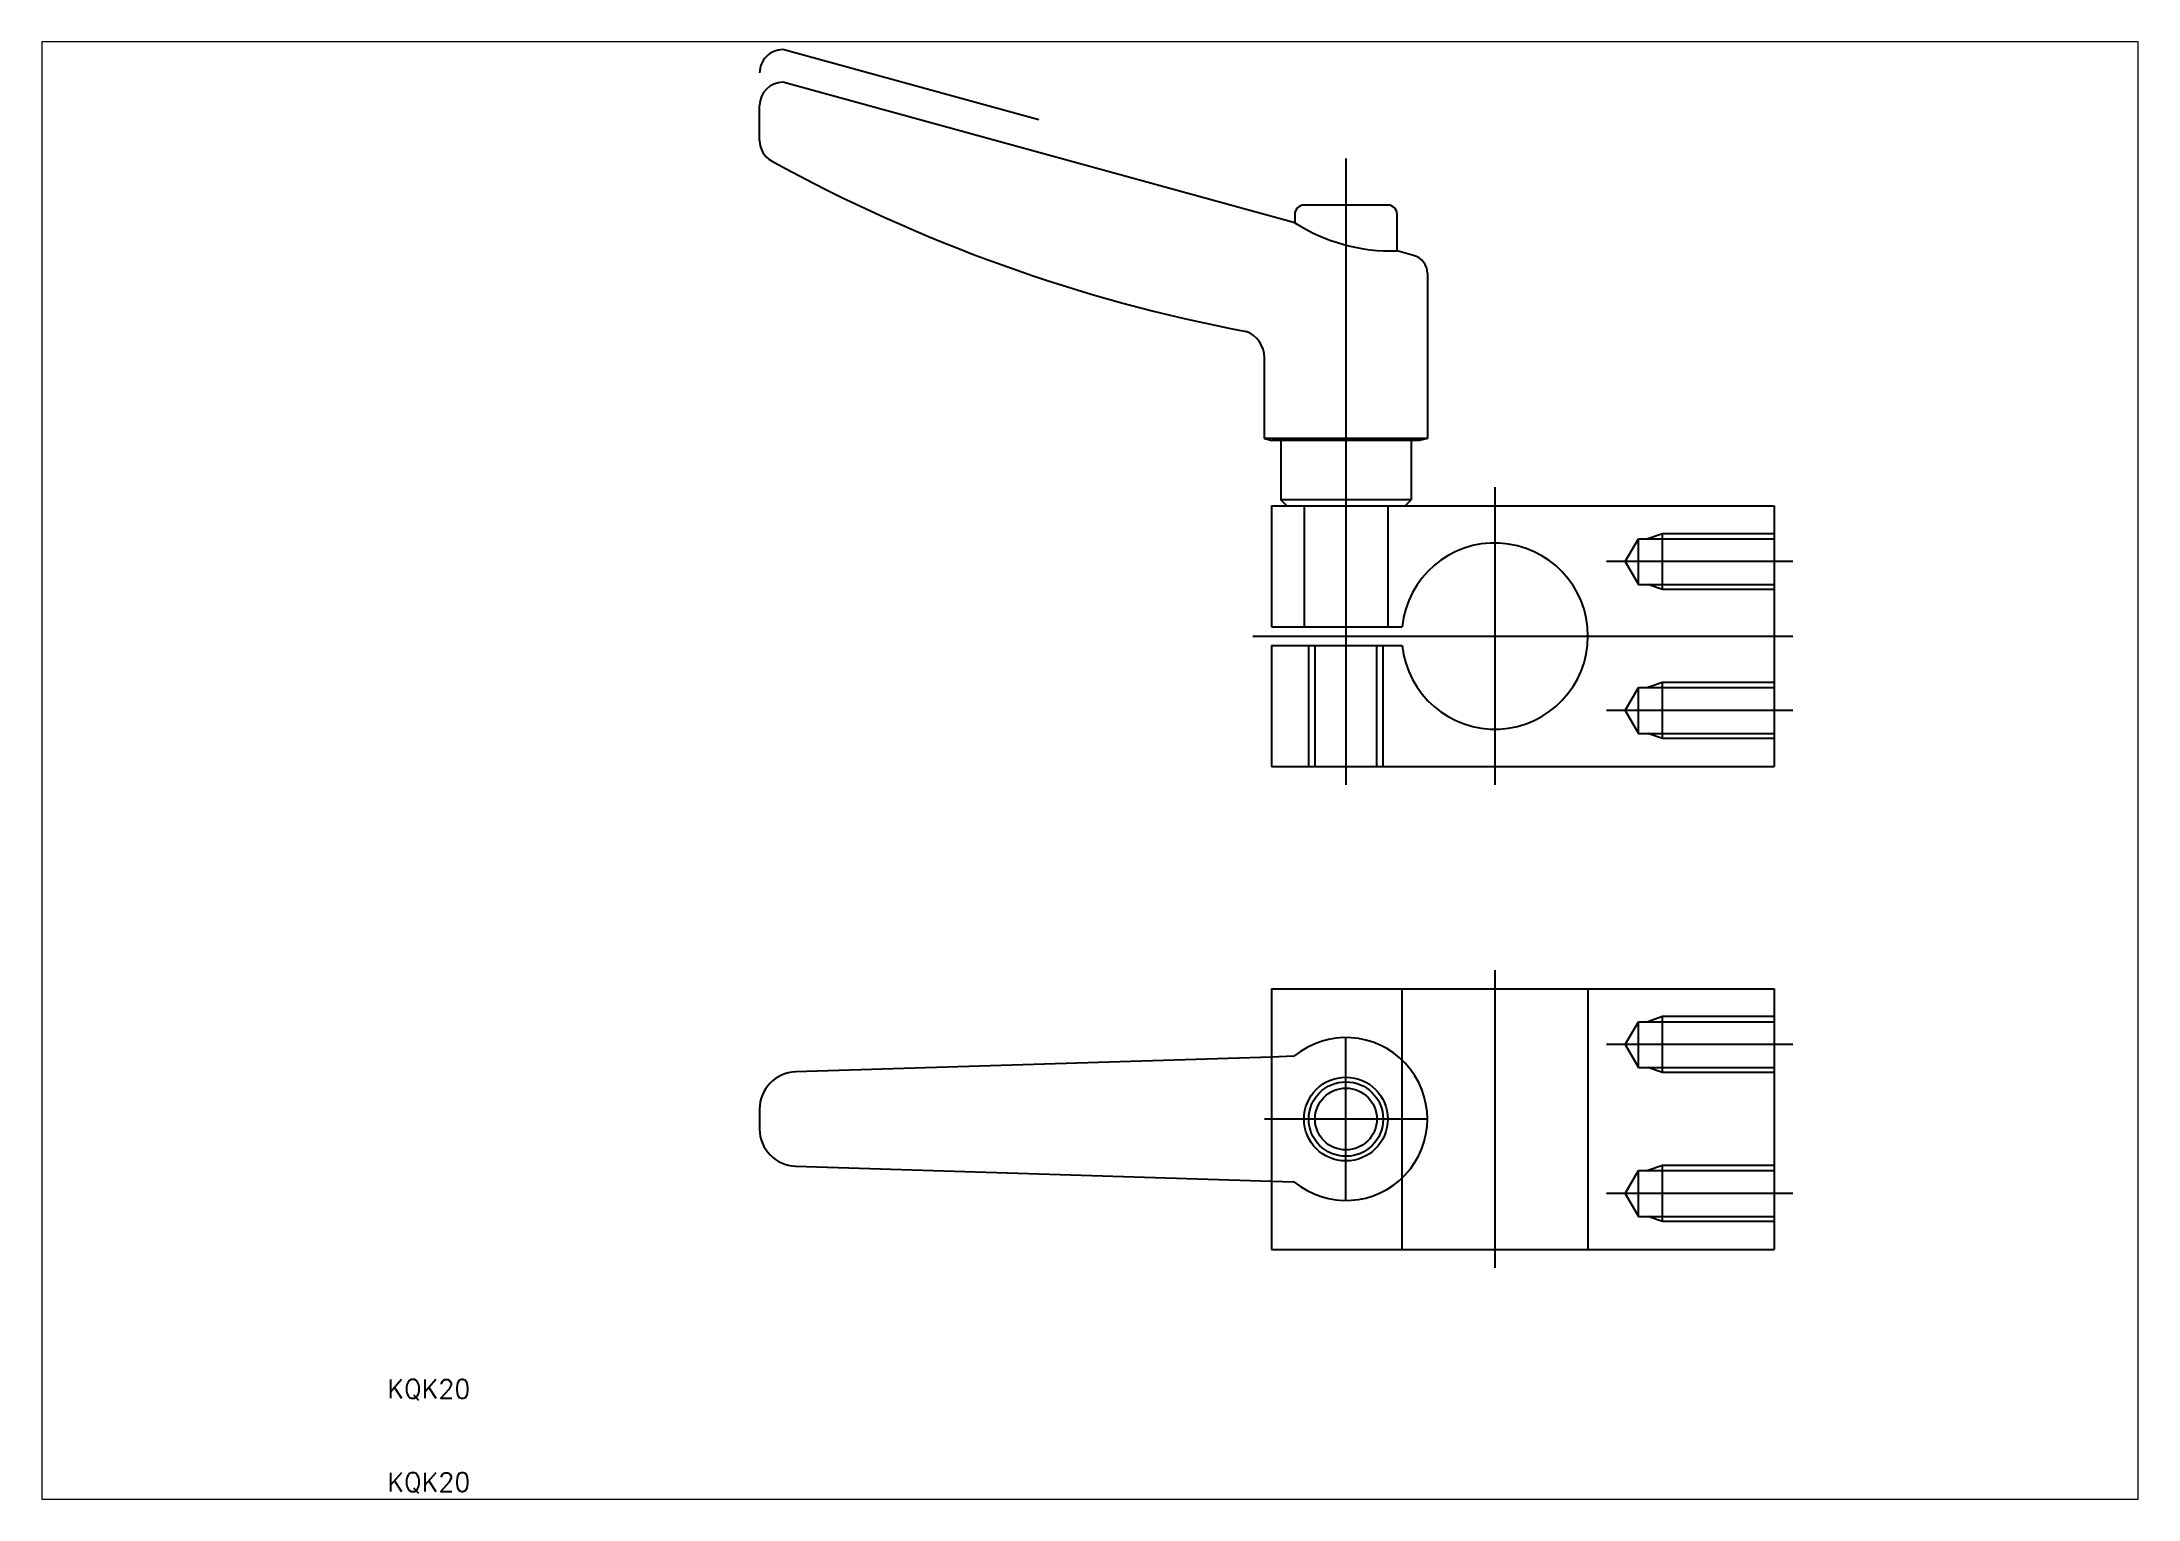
# Paper-space layout 'レイアウト1' of a CAD drawing. Extents: x 1.12 to 10.1, y 0.78 to 7.02.
# The model-space entities are those that its viewports show. They can reach past a viewport. Long polylines and large blocks are cut down to what shows.
import ezdxf

# ---------------------------------------------------------------- set-up
doc = ezdxf.new("R2010")
doc.units = 0
doc.header["$MEASUREMENT"] = 0
for name, pattern in [('CENTER', [2, 1.25, -0.25, 0.25, -0.25]), ('DASHED', [0.75, 0.5, -0.25]), ('PHANTOM', [2.5, 1.25, -0.25, 0.25, -0.25, 0.25, -0.25])]:
    doc.linetypes.add(name, pattern=pattern)
doc.layers.get('0').update_dxf_attribs({"linetype": 'CONTINUOUS'})
doc.layers.add('CENTER', color=1, linetype='CENTER')
doc.styles.get("Standard").update_dxf_attribs({"font": 'txt.shx'})

msp = doc.modelspace()

# ---------------------------------------------------------------- linework, layer by layer
at = {"color": 3, "linetype": 'PHANTOM'}
for p in [(52.5, 164.89), (80.01, 157.34)]:
    msp.add_line(p, (52.51, 164.89), dxfattribs=at)
at = {"color": 7, "linetype": 'Continuous'}
for p, q in [((52.5, 161.39), (52.51, 161.39)), ((107.5, 146.29), (52.51, 161.39)), ((50, 155.13), (50, 158.89)), ((107.5, 147.19), (107.5, 146.29)), ((117.5, 148.19), (108.5, 148.19)), ((118.5, 143.27), (118.5, 147.19)), ((120.26, 142.79), (118.5, 143.27)), ((121.75, 140.85), (121.75, 123.11)), ((104.25, 123.11), (104.25, 131.79)), ((121.75, 123.11), (104.25, 123.11)), ((104.25, 123.11), (105.09, 122.89)), ((120.91, 122.89), (105.09, 122.89)), ((106, 122.89), (106, 116.54)), ((120, 122.89), (120, 116.54)), ((121.75, 123.11), (120.91, 122.89)), ((105, 115.89), (105, 102.89)), ((105, 115.89), (159, 115.89)), ((120, 116.54), (106, 116.54)), ((106.65, 115.89), (106, 116.54)), ((106.65, 115.89), (119.35, 115.89)), ((119.35, 115.89), (120, 116.54)), ((159, 115.89), (159, 87.89)), ((105, 102.89), (119.05, 102.89)), ((105, 100.89), (105, 87.89)), ((105, 100.89), (119.05, 100.89)), ((105, 87.89), (159, 87.89)), ((105, 64), (159, 64)), ((105, 64), (105, 36)), ((159, 64), (159, 36)), ((105, 56.66), (53.88, 55.07)), ((50, 51.07), (50, 48.93)), ((53.88, 44.93), (105, 43.34)), ((105, 36), (159, 36))]:
    msp.add_line(p, q, dxfattribs=at)
at = {"color": 3, "linetype": 'DASHED'}
for p, q in [((108.5, 115.89), (108.5, 102.89)), ((117.5, 115.89), (117.5, 102.89)), ((147, 112.89), (145.44, 112.35)), ((147, 106.89), (147, 112.89)), ((159, 112.89), (147, 112.89)), ((143, 109.89), (144.42, 112.35)), ((144.42, 107.43), (144.42, 112.35)), ((144.42, 112.35), (159, 112.35)), ((143, 109.89), (144.42, 107.43)), ((144.42, 107.43), (159, 107.43)), ((147, 106.89), (145.44, 107.43)), ((159, 106.89), (147, 106.89)), ((109, 87.89), (109, 100.89)), ((109.68, 87.89), (109.68, 100.89)), ((116.32, 87.89), (116.32, 100.89)), ((117, 87.89), (117, 100.89)), ((147, 96.89), (145.44, 96.35)), ((147, 90.89), (147, 96.89)), ((159, 96.89), (147, 96.89)), ((143, 93.89), (144.42, 96.35)), ((144.42, 91.43), (144.42, 96.35)), ((144.42, 96.35), (159, 96.35)), ((143, 93.89), (144.42, 91.43)), ((144.42, 91.43), (159, 91.43)), ((147, 90.89), (145.44, 91.43)), ((159, 90.89), (147, 90.89)), ((119, 64), (119, 36)), ((139, 64), (139, 36)), ((147, 61), (145.44, 60.46)), ((147, 55), (147, 61)), ((159, 61), (147, 61)), ((143, 58), (144.42, 60.46)), ((144.42, 55.54), (144.42, 60.46)), ((144.42, 60.46), (159, 60.46)), ((107.42, 56.74), (105, 56.66)), ((143, 58), (144.42, 55.54)), ((144.42, 55.54), (159, 55.54)), ((147, 55), (145.44, 55.54)), ((159, 55), (147, 55)), ((105, 43.34), (107.42, 43.26)), ((143, 42), (144.42, 44.46)), ((144.42, 39.54), (144.42, 44.46)), ((144.42, 44.46), (159, 44.46)), ((147, 45), (145.44, 44.46)), ((147, 39), (147, 45)), ((159, 45), (147, 45)), ((143, 42), (144.42, 39.54)), ((144.42, 39.54), (159, 39.54)), ((147, 39), (145.44, 39.54)), ((159, 39), (147, 39))]:
    msp.add_line(p, q, dxfattribs=at)
at = {"color": 1, "linetype": 'CENTER'}
for p, q in [((161, 109.89), (141, 109.89)), ((161, 93.89), (141, 93.89)), ((161, 58), (141, 58)), ((161, 42), (141, 42))]:
    msp.add_line(p, q, dxfattribs=at)
at = {"color": 7, "linetype": 'Continuous'}
for radius in [4.5, 4, 3.32]:
    msp.add_circle((113, 50), radius, dxfattribs=at)
at = {"color": 3, "linetype": 'PHANTOM'}
msp.add_arc((52.5, 162.39), 2.5, 90, 180, dxfattribs=at)
at = {"color": 7, "linetype": 'Continuous'}
for centre, radius, start, end in [((52.5, 158.89), 2.5, 90, 180), ((52.5, 155.13), 2.5, 180, 241.174), ((134.28, 303.72), 172.11, 241.174, 259.2843), ((108.5, 147.19), 1, 90, 180), ((117.5, 147.19), 1, 0, 90), ((117.93, 162.75), 19.49, 237.6242, 271.6631), ((119.75, 140.85), 2, 0, 75.168), ((101.25, 131.79), 3, 0, 70), ((129, 101.89), 10, 185.7392, 174.2608), ((54, 51.07), 4, 91.7905, 180), ((54, 48.93), 4, 180, 268.2095)]:
    msp.add_arc(centre, radius, start, end, dxfattribs=at)
at = {"color": 3, "linetype": 'DASHED'}
msp.add_arc((113, 50), 8.75, 230.3689, 129.6311, dxfattribs=at)
at = {"layer": 'CENTER', "color": 1, "linetype": 'CENTER'}
for p, q in [((113, 153.19), (113, 113.89)), ((113, 117.89), (113, 85.89)), ((129, 117.89), (129, 85.89)), ((103, 101.89), (161, 101.89)), ((129, 66), (129, 34)), ((113, 41.25), (113, 58.75)), ((121.75, 50), (104.25, 50))]:
    msp.add_line(p, q, dxfattribs=at)

# ---------------------------------------------------------------- texts
at = {"color": 7, "linetype": 'Continuous'}
for p in [(10, 20), (10, 10)]:
    msp.add_text('KQK20', height=2, dxfattribs=at).set_placement(p)

psp = doc.layouts.new('レイアウト1')

# ---------------------------------------------------------------- viewports
at = {"layer": '0', "color": 7, "linetype": 'Continuous'}
psp.add_viewport(center=(5.6137, 3.9021), size=(8.982, 6.243333), view_center_point=(85.5, 87.4466), view_height=156.54976, dxfattribs=at)

doc.saveas('drawing.dxf')
